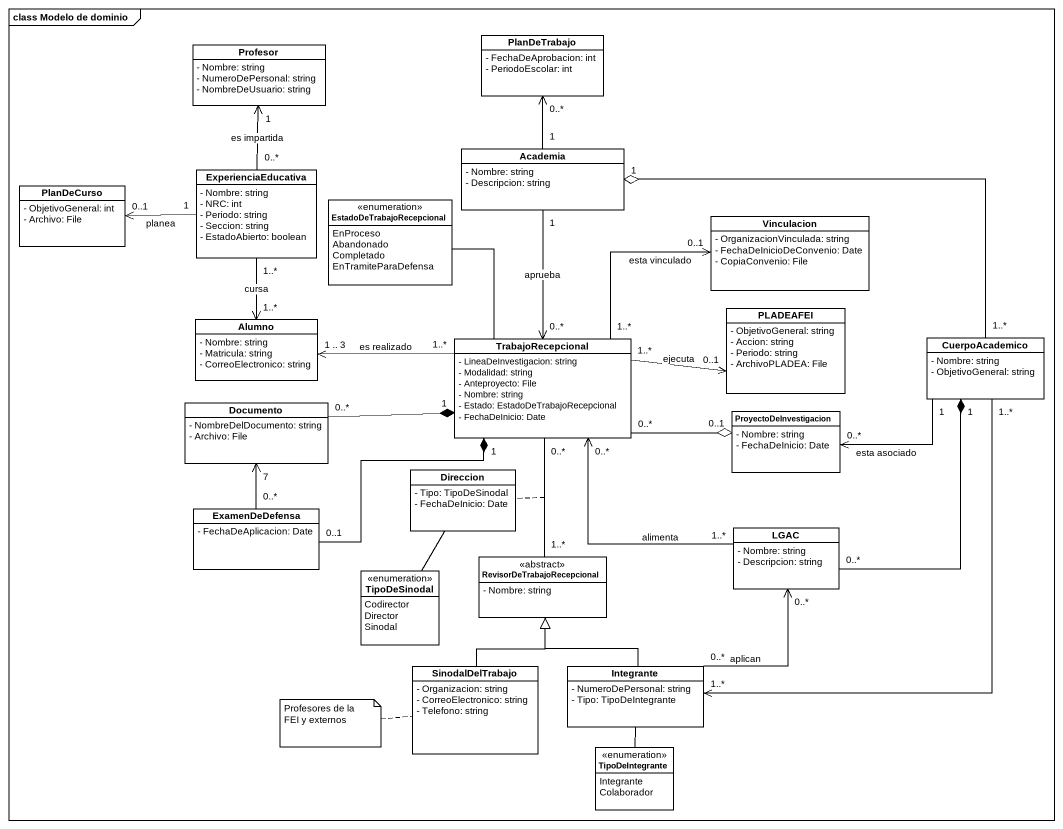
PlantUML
@startuml
mainframe class Modelo de dominio
hide circle
hide empty members
skinparam classAttributeIconSize 0
class Profesor {
  - Nombre: string
  - NumeroDePersonal: string
  - NombreDeUsuario: string
}
class PlanDeTrabajo {
  - FechaDeAprobacion: int
  - PeriodoEscolar: int
}
class ExperienciaEducativa {
  - Nombre: string
  - NRC: int
  - Periodo: string
  - Seccion: string
  - EstadoAbierto: boolean
}
class Academia {
  - Nombre: string
  - Descripcion: string
}
class PlanDeCurso {
  - ObjetivoGeneral: int
  - Archivo: File
}
enum EstadoDeTrabajoRecepcional {
  EnProceso
  Abandonado
  Completado
  EnTramiteParaDefensa
}
class Vinculacion {
  - OrganizacionVinculada: string
  - FechaDeInicioDeConvenio: Date
  - CopiaConvenio: File
}
class Alumno {
  - Nombre: string
  - Matricula: string
  - CorreoElectronico: string
}
class PLADEAFEI {
  - ObjetivoGeneral: string
  - Accion: string
  - Periodo: string
  - ArchivoPLADEA: File
}
class TrabajoRecepcional {
  - LineaDeInvestigacion: string
  - Modalidad: string
  - Anteproyecto: File
  - Nombre: string
  - Estado: EstadoDeTrabajoRecepcional
  - FechaDeInicio: Date
}
class CuerpoAcademico {
  - Nombre: string
  - ObjetivoGeneral: string
}
class Documento {
  - NombreDelDocumento: string
  - Archivo: File
}
class ProyectoDeInvestigacion {
  - Nombre: string
  - FechaDeInicio: Date
}
class Direccion {
  - Tipo: TipoDeSinodal
  - FechaDeInicio: Date
}
class ExamenDeDefensa {
  - FechaDeAplicacion: Date
}
class RevisorDeTrabajoRecepcional <<abstract>> {
  - Nombre: string
}
class LGAC {
  - Nombre: string
  - Descripcion: string
}
enum TipoDeSinodal {
  Codirector
  Director
  Sinodal
}
class SinodalDelTrabajo {
  - Organizacion: string
  - CorreoElectronico: string
  - Telefono: string
}
class Integrante {
  - NumeroDePersonal: string
  - Tipo: TipoDeIntegrante
}
enum TipoDeIntegrante {
  Integrante
  Colaborador
}
ExperienciaEducativa "0..*" -up-> "1" Profesor : es impartida
ExperienciaEducativa "1" -left-> "0..1" PlanDeCurso : planea
ExperienciaEducativa "1..*" --> "1..*" Alumno : cursa
Academia "1" -up-> "0..*" PlanDeTrabajo
Academia "1" --> "0..*" TrabajoRecepcional : aprueba
EstadoDeTrabajoRecepcional -- TrabajoRecepcional
Vinculacion "0..1" <-left- "1..*" TrabajoRecepcional : esta vinculado
PLADEAFEI "0..1" <-left- "1..*" TrabajoRecepcional : ejecuta
TrabajoRecepcional "1..*" -left-> "1 .. 3" Alumno : es realizado
TrabajoRecepcional "0..*" -right-o "0..1" ProyectoDeInvestigacion
TrabajoRecepcional "0..*" -- "1..*" RevisorDeTrabajoRecepcional
(TrabajoRecepcional, RevisorDeTrabajoRecepcional) .. Direccion
CuerpoAcademico "1..*" -left-o "1" Academia
CuerpoAcademico "1" -left-> "0..*" ProyectoDeInvestigacion : esta asociado
CuerpoAcademico "1..*" --> "1..*" Integrante
Documento "0..*" -right-* "1" TrabajoRecepcional
ExamenDeDefensa "0..1" -right-* "1" TrabajoRecepcional
ExamenDeDefensa "0..*" -up-> "7" Documento
LGAC "1..*" -up-> "0..*" TrabajoRecepcional : alimenta
LGAC "0..*" -up-* "1" CuerpoAcademico
LGAC "0..*" <-- "0..*" Integrante : aplican
TipoDeSinodal -up- Direccion
SinodalDelTrabajo -up-|> RevisorDeTrabajoRecepcional
Integrante -up-|> RevisorDeTrabajoRecepcional
Integrante -- TipoDeIntegrante
note left of SinodalDelTrabajo : Profesores de la FEI y externos
@enduml
